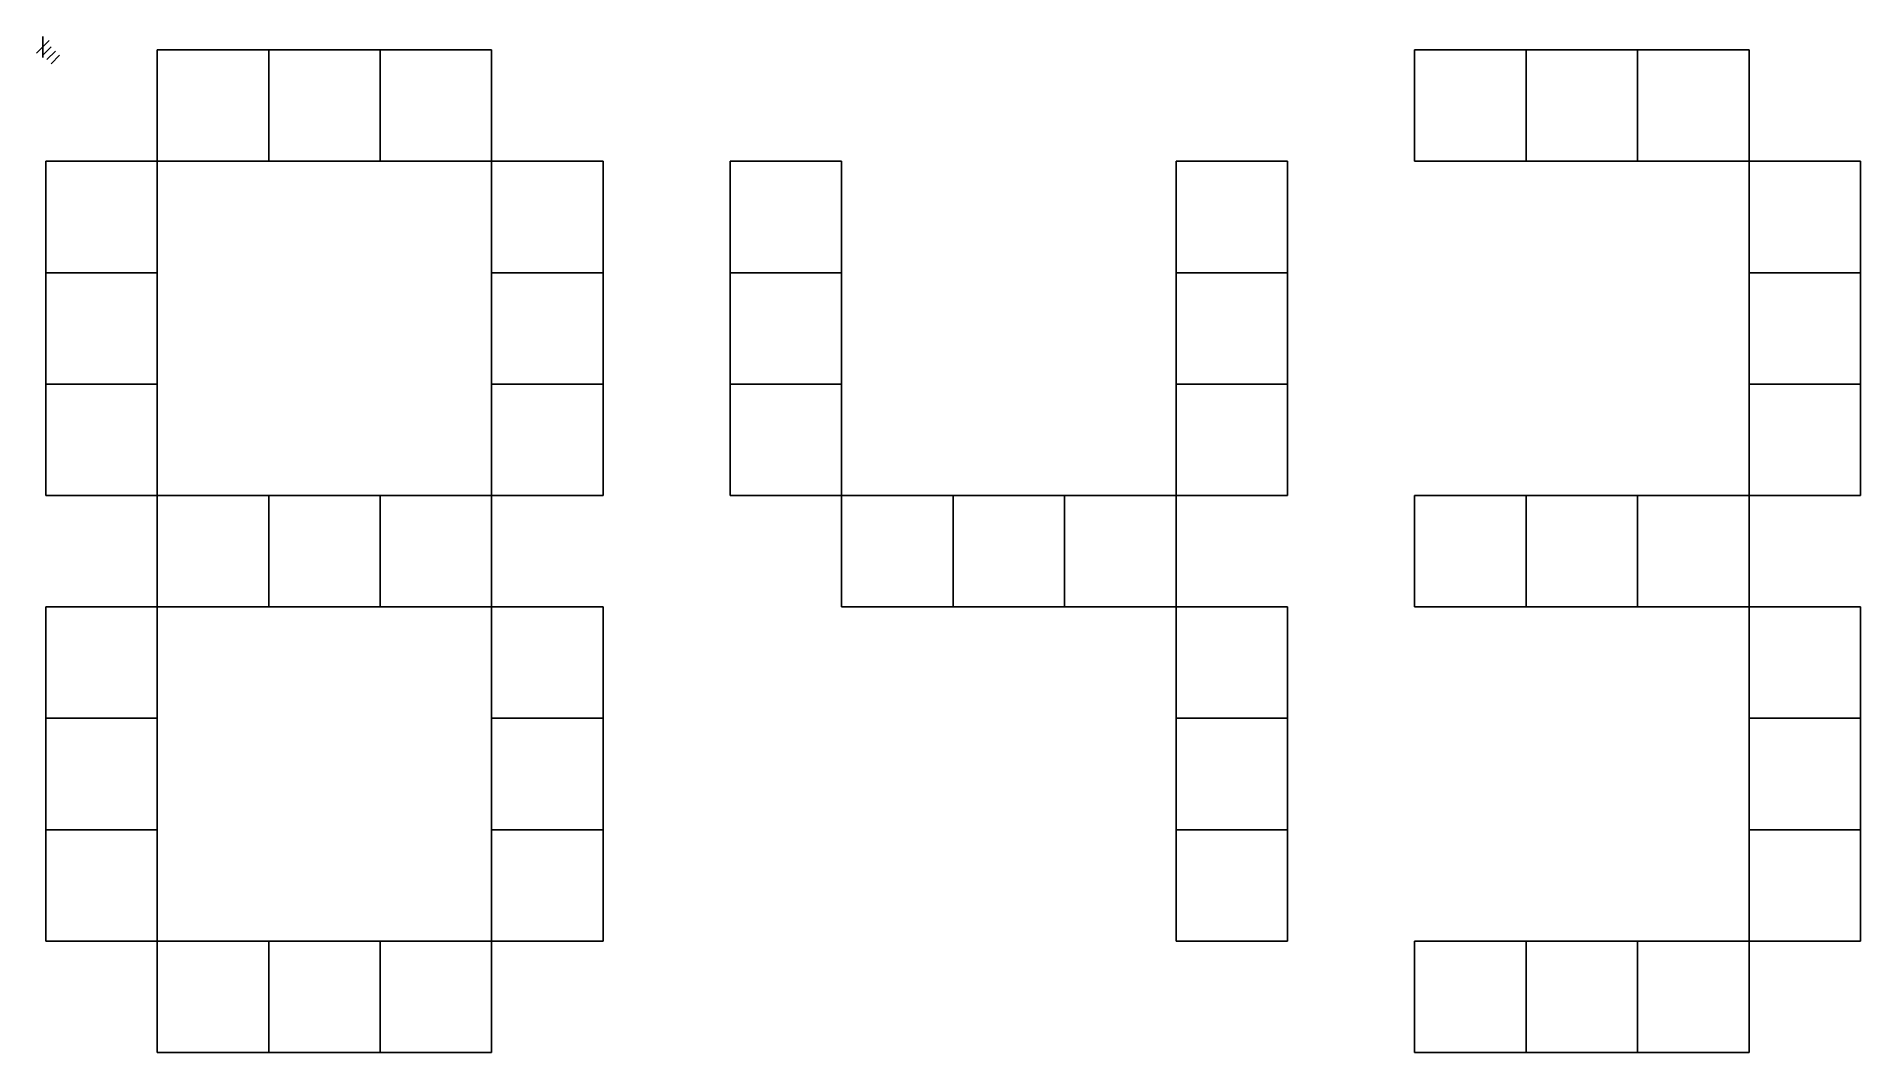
# Model space of a CAD drawing. Extents: x -1 to 229, y 0 to 128.
import ezdxf

# ---------------------------------------------------------------- set-up
doc = ezdxf.new("R2010")
doc.units = 0

msp = doc.modelspace()

# ---------------------------------------------------------------- linework, layer by layer
at = {"layer": 'Layer 1'}
for p, q in [((0.793749, 127.621), (-0.793749, 126.033)), ((0, 128.15), (0, 125.504)), ((1.05833, 126.827), (0, 125.76867)), ((1.5875, 126.298), (0.52917, 125.23967)), ((2.11666, 125.769), (1.05833, 124.71067)), ((14.4398, 126.452), (28.5046, 126.452)), ((14.4398, 112.387), (14.4398, 126.452)), ((28.5046, 126.452), (42.5692, 126.452)), ((28.5046, 112.387), (28.5046, 126.452)), ((28.5046, 126.452), (28.5046, 112.387)), ((42.5692, 126.452), (56.6338, 126.452)), ((42.5692, 112.387), (42.5692, 126.452)), ((42.5692, 126.452), (42.5692, 112.387)), ((56.6338, 126.452), (56.6338, 112.387)), ((173.09, 126.452), (187.154, 126.452)), ((173.09, 112.387), (173.09, 126.452)), ((187.154, 126.452), (201.219, 126.452)), ((187.154, 112.387), (187.154, 126.452)), ((187.154, 126.452), (187.154, 112.387)), ((201.219, 126.452), (215.284, 126.452)), ((201.219, 112.387), (201.219, 126.452)), ((201.219, 126.452), (201.219, 112.387)), ((215.284, 126.452), (215.284, 112.387)), ((0.375059, 112.387), (14.4398, 112.387)), ((0.375059, 98.3228), (0.375059, 112.387)), ((14.4398, 112.387), (14.4398, 98.3228)), ((28.5046, 112.387), (14.4398, 112.387)), ((42.5692, 112.387), (28.5046, 112.387)), ((56.6338, 112.387), (42.5692, 112.387)), ((56.6338, 112.387), (70.6987, 112.387)), ((56.6338, 98.3228), (56.6338, 112.387)), ((70.6987, 112.387), (70.6987, 98.3228)), ((86.7324, 112.387), (100.797, 112.387)), ((86.7324, 98.3228), (86.7324, 112.387)), ((100.797, 112.387), (100.797, 98.3228)), ((142.991, 112.387), (157.056, 112.387)), ((142.991, 98.3228), (142.991, 112.387)), ((157.056, 112.387), (157.056, 98.3228)), ((187.154, 112.387), (173.09, 112.387)), ((201.219, 112.387), (187.154, 112.387)), ((215.284, 112.387), (201.219, 112.387)), ((215.284, 112.387), (229.349, 112.387)), ((215.284, 98.3228), (215.284, 112.387)), ((229.349, 112.387), (229.349, 98.3228)), ((0.375059, 98.3228), (14.4398, 98.3228)), ((0.375059, 84.2581), (0.375059, 98.3228)), ((14.4398, 98.3228), (0.375059, 98.3228)), ((14.4398, 98.3228), (14.4398, 84.2581)), ((56.6338, 98.3228), (70.6987, 98.3228)), ((56.6338, 84.2581), (56.6338, 98.3228)), ((70.6987, 98.3228), (56.6338, 98.3228)), ((70.6987, 98.3228), (70.6987, 84.2581)), ((86.7324, 98.3228), (100.797, 98.3228)), ((86.7324, 84.2581), (86.7324, 98.3228)), ((100.797, 98.3228), (86.7324, 98.3228)), ((100.797, 98.3228), (100.797, 84.2581)), ((142.991, 98.3228), (157.056, 98.3228)), ((142.991, 84.2581), (142.991, 98.3228)), ((157.056, 98.3228), (142.991, 98.3228)), ((157.056, 98.3228), (157.056, 84.2581)), ((215.284, 98.3228), (229.349, 98.3228)), ((215.284, 84.2581), (215.284, 98.3228)), ((229.349, 98.3228), (215.284, 98.3228)), ((229.349, 98.3228), (229.349, 84.2581)), ((0.375059, 84.2581), (14.4398, 84.2581)), ((0.375059, 70.1933), (0.375059, 84.2581)), ((14.4398, 84.2581), (0.375059, 84.2581)), ((14.4398, 84.2581), (14.4398, 70.1933)), ((56.6338, 84.2581), (70.6987, 84.2581)), ((56.6338, 70.1933), (56.6338, 84.2581)), ((70.6987, 84.2581), (56.6338, 84.2581)), ((70.6987, 84.2581), (70.6987, 70.1933)), ((86.7324, 84.2581), (100.797, 84.2581)), ((86.7324, 70.1933), (86.7324, 84.2581)), ((100.797, 84.2581), (86.7324, 84.2581)), ((100.797, 84.2581), (100.797, 70.1933)), ((142.991, 84.2581), (157.056, 84.2581)), ((142.991, 70.1933), (142.991, 84.2581)), ((157.056, 84.2581), (142.991, 84.2581)), ((157.056, 84.2581), (157.056, 70.1933)), ((215.284, 84.2581), (229.349, 84.2581)), ((215.284, 70.1933), (215.284, 84.2581)), ((229.349, 84.2581), (215.284, 84.2581)), ((229.349, 84.2581), (229.349, 70.1933)), ((14.4398, 70.1933), (0.375059, 70.1933)), ((14.4398, 70.1933), (28.5046, 70.1933)), ((14.4398, 56.1286), (14.4398, 70.1933)), ((28.5046, 70.1933), (42.5692, 70.1933)), ((28.5046, 56.1286), (28.5046, 70.1933)), ((28.5046, 70.1933), (28.5046, 56.1286)), ((42.5692, 70.1933), (56.6338, 70.1933)), ((42.5692, 56.1286), (42.5692, 70.1933)), ((42.5692, 70.1933), (42.5692, 56.1286)), ((56.6338, 70.1933), (56.6338, 56.1286)), ((70.6987, 70.1933), (56.6338, 70.1933)), ((100.797, 70.1933), (86.7324, 70.1933)), ((100.797, 70.1933), (114.862, 70.1933)), ((100.797, 56.1286), (100.797, 70.1933)), ((114.862, 70.1933), (128.927, 70.1933)), ((114.862, 56.1286), (114.862, 70.1933)), ((114.862, 70.1933), (114.862, 56.1286)), ((128.927, 70.1933), (142.991, 70.1933)), ((128.927, 56.1286), (128.927, 70.1933)), ((128.927, 70.1933), (128.927, 56.1286)), ((142.991, 70.1933), (142.991, 56.1286)), ((157.056, 70.1933), (142.991, 70.1933)), ((173.09, 70.1933), (187.154, 70.1933)), ((173.09, 56.1286), (173.09, 70.1933)), ((187.154, 70.1933), (201.219, 70.1933)), ((187.154, 56.1286), (187.154, 70.1933)), ((187.154, 70.1933), (187.154, 56.1286)), ((201.219, 70.1933), (215.284, 70.1933)), ((201.219, 56.1286), (201.219, 70.1933)), ((201.219, 70.1933), (201.219, 56.1286)), ((215.284, 70.1933), (215.284, 56.1286)), ((229.349, 70.1933), (215.284, 70.1933)), ((0.375059, 56.1286), (14.4398, 56.1286)), ((0.375059, 42.0639), (0.375059, 56.1286)), ((14.4398, 56.1286), (14.4398, 42.0639)), ((28.5046, 56.1286), (14.4398, 56.1286)), ((42.5692, 56.1286), (28.5046, 56.1286)), ((56.6338, 56.1286), (42.5692, 56.1286)), ((56.6338, 56.1286), (70.6987, 56.1286)), ((56.6338, 42.0639), (56.6338, 56.1286)), ((70.6987, 56.1286), (70.6987, 42.0639)), ((114.862, 56.1286), (100.797, 56.1286)), ((128.927, 56.1286), (114.862, 56.1286)), ((142.991, 56.1286), (128.927, 56.1286)), ((142.991, 56.1286), (157.056, 56.1286)), ((142.991, 42.0639), (142.991, 56.1286)), ((157.056, 56.1286), (157.056, 42.0639)), ((187.154, 56.1286), (173.09, 56.1286)), ((201.219, 56.1286), (187.154, 56.1286)), ((215.284, 56.1286), (201.219, 56.1286)), ((215.284, 56.1286), (229.349, 56.1286)), ((215.284, 42.0639), (215.284, 56.1286)), ((229.349, 56.1286), (229.349, 42.0639)), ((0.375059, 42.0639), (14.4398, 42.0639)), ((0.375059, 27.9992), (0.375059, 42.0639)), ((14.4398, 42.0639), (0.375059, 42.0639)), ((14.4398, 42.0639), (14.4398, 27.9992)), ((56.6338, 42.0639), (70.6987, 42.0639)), ((56.6338, 27.9992), (56.6338, 42.0639)), ((70.6987, 42.0639), (56.6338, 42.0639)), ((70.6987, 42.0639), (70.6987, 27.9992)), ((142.991, 42.0639), (157.056, 42.0639)), ((142.991, 27.9992), (142.991, 42.0639)), ((157.056, 42.0639), (142.991, 42.0639)), ((157.056, 42.0639), (157.056, 27.9992)), ((215.284, 42.0639), (229.349, 42.0639)), ((215.284, 27.9992), (215.284, 42.0639)), ((229.349, 42.0639), (215.284, 42.0639)), ((229.349, 42.0639), (229.349, 27.9992)), ((0.375059, 27.9992), (14.4398, 27.9992)), ((0.375059, 13.9345), (0.375059, 27.9992)), ((14.4398, 27.9992), (0.375059, 27.9992)), ((14.4398, 27.9992), (14.4398, 13.9345)), ((56.6338, 27.9992), (70.6987, 27.9992)), ((56.6338, 13.9345), (56.6338, 27.9992)), ((70.6987, 27.9992), (56.6338, 27.9992)), ((70.6987, 27.9992), (70.6987, 13.9345)), ((142.991, 27.9992), (157.056, 27.9992)), ((142.991, 13.9345), (142.991, 27.9992)), ((157.056, 27.9992), (142.991, 27.9992)), ((157.056, 27.9992), (157.056, 13.9345)), ((215.284, 27.9992), (229.349, 27.9992)), ((215.284, 13.9345), (215.284, 27.9992)), ((229.349, 27.9992), (215.284, 27.9992)), ((229.349, 27.9992), (229.349, 13.9345)), ((14.4398, 13.9345), (0.375059, 13.9345)), ((14.4398, 13.9345), (28.5046, 13.9345)), ((14.4398, -0.130225), (14.4398, 13.9345)), ((28.5046, 13.9345), (42.5692, 13.9345)), ((28.5046, -0.130225), (28.5046, 13.9345)), ((28.5046, 13.9345), (28.5046, -0.130225)), ((42.5692, 13.9345), (56.6338, 13.9345)), ((42.5692, -0.130225), (42.5692, 13.9345)), ((42.5692, 13.9345), (42.5692, -0.130225)), ((56.6338, 13.9345), (56.6338, -0.130225)), ((70.6987, 13.9345), (56.6338, 13.9345)), ((157.056, 13.9345), (142.991, 13.9345)), ((173.09, 13.9345), (187.154, 13.9345)), ((173.09, -0.130225), (173.09, 13.9345)), ((187.154, 13.9345), (201.219, 13.9345)), ((187.154, -0.130225), (187.154, 13.9345)), ((187.154, 13.9345), (187.154, -0.130225)), ((201.219, 13.9345), (215.284, 13.9345)), ((201.219, -0.130225), (201.219, 13.9345)), ((201.219, 13.9345), (201.219, -0.130225)), ((215.284, 13.9345), (215.284, -0.130225)), ((229.349, 13.9345), (215.284, 13.9345)), ((28.5046, -0.130225), (14.4398, -0.130225)), ((42.5692, -0.130225), (28.5046, -0.130225)), ((56.6338, -0.130225), (42.5692, -0.130225)), ((187.154, -0.130225), (173.09, -0.130225)), ((201.219, -0.130225), (187.154, -0.130225)), ((215.284, -0.130225), (201.219, -0.130225))]:
    msp.add_line(p, q, dxfattribs=at)

doc.saveas('drawing.dxf')
